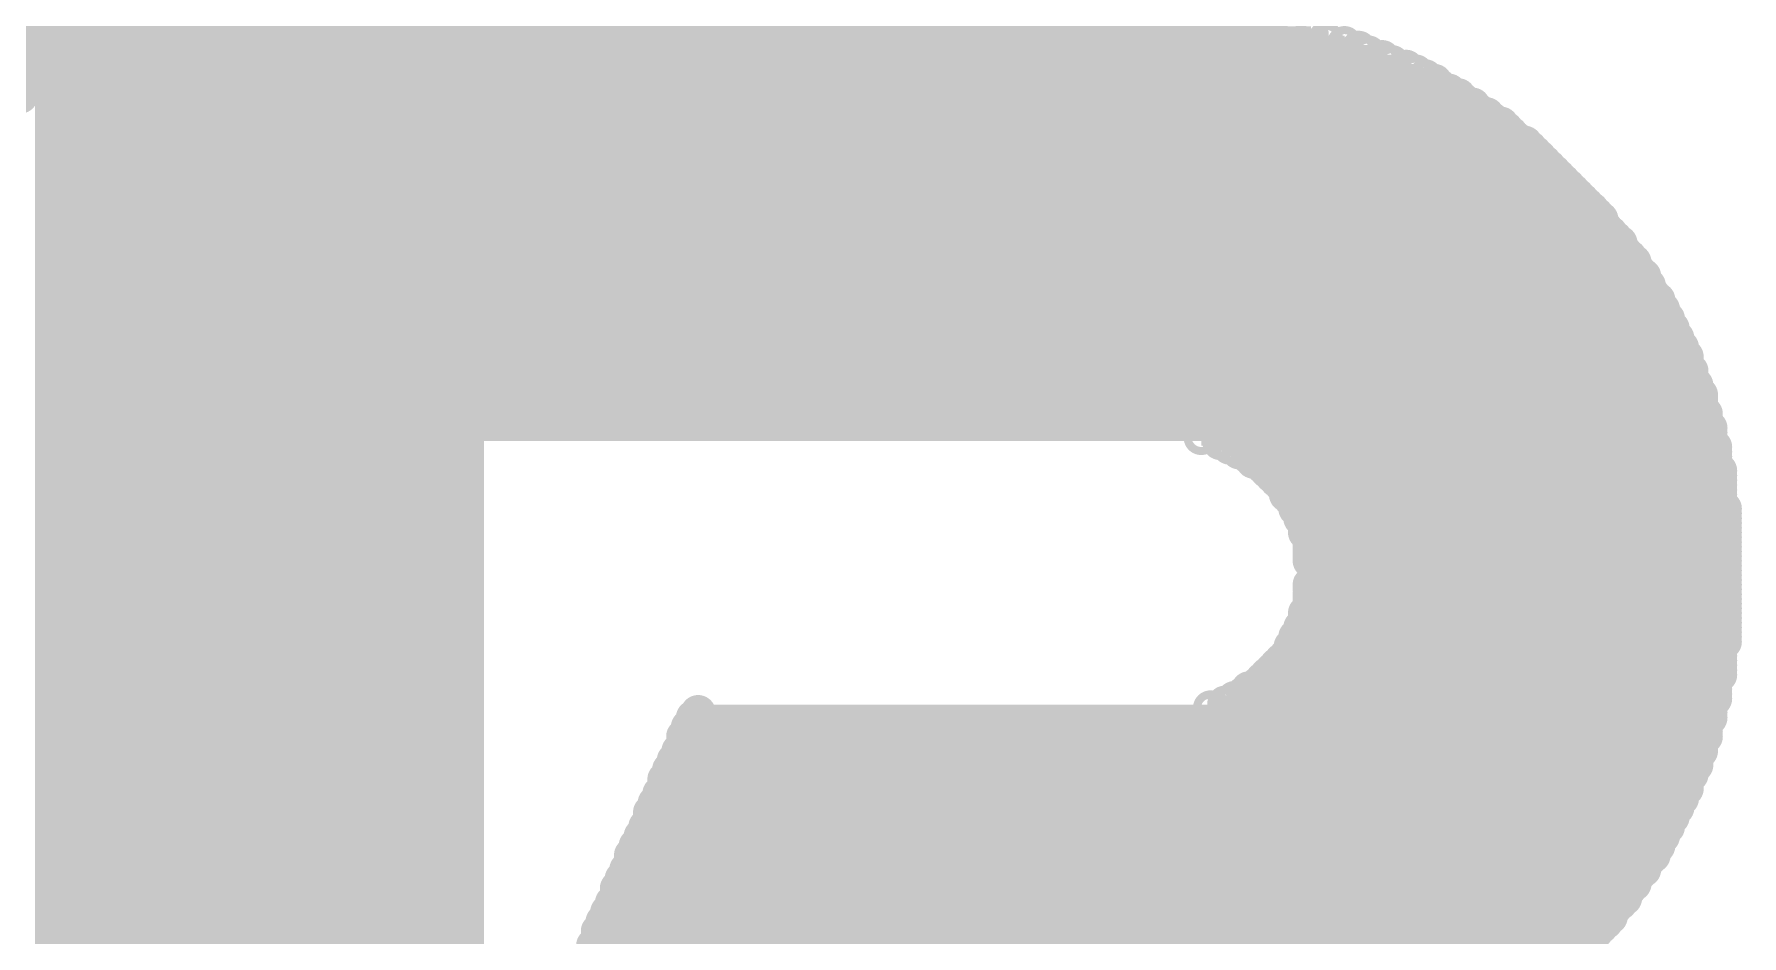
# Model space of a CAD drawing. Header units: millimetres. Extents: x 0 to 297, y 0 to 210.
# Drawn here: x 77.141 to 78.712, y 130.119 to 130.948 of the extents above; entities that cross this region are included whole.
import ezdxf

# ---------------------------------------------------------------- set-up
doc = ezdxf.new("R2010")
doc.units = ezdxf.units.MM
doc.header["$LTSCALE"] = 16.335
doc.layers.add('1', color=7, linetype='CONTINUOUS')

msp = doc.modelspace()

# ---------------------------------------------------------------- linework, layer by layer
at = {"layer": '1', "color": 7, "linetype": 'Continuous', "const_width": 0.00743}
for points in [[(78.2159, 130.9615, 1), (78.2409, 130.9615, 1)], [(78.255, 130.9572, 1), (78.28, 130.9572, 1)], [(78.2814, 130.9529, 1), (78.3064, 130.9529, 1)], [(77.1331, 130.9397, 1), (77.1581, 130.9397, 1)], [(77.1331, 130.9354, 1), (77.1581, 130.9354, 1)], [(77.1374, 130.9483, 1), (77.1624, 130.9483, 1)], [(77.1374, 130.944, 1), (77.1624, 130.944, 1)], [(77.1452, 130.9483, 1), (77.1703, 130.9483, 1)], [(77.1452, 130.944, 1), (77.1703, 130.944, 1)], [(77.1452, 130.9397, 1), (77.1703, 130.9397, 1)], [(77.1452, 130.9354, 1), (77.1703, 130.9354, 1)], [(78.303, 130.9483, 1), (78.328, 130.9483, 1)], [(78.3162, 130.944, 1), (78.3412, 130.944, 1)], [(78.3337, 130.9397, 1), (78.3587, 130.9397, 1)], [(78.3467, 130.9354, 1), (78.3717, 130.9354, 1)], [(77.1287, 130.9268, 1), (77.1538, 130.9268, 1)], [(77.1287, 130.9222, 1), (77.1538, 130.9222, 1)], [(77.1331, 130.9311, 1), (77.1581, 130.9311, 1)], [(77.1452, 130.9311, 1), (77.1703, 130.9311, 1)], [(77.1452, 130.9268, 1), (77.1703, 130.9268, 1)], [(77.1452, 130.9222, 1), (77.1703, 130.9222, 1)], [(78.3556, 130.9311, 1), (78.3806, 130.9311, 1)], [(78.3685, 130.9268, 1), (78.3935, 130.9268, 1)], [(78.3774, 130.9222, 1), (78.4024, 130.9222, 1)], [(77.1201, 130.9092, 1), (77.1451, 130.9092, 1)], [(77.1201, 130.9049, 1), (77.1451, 130.9049, 1)], [(77.1244, 130.9179, 1), (77.1494, 130.9179, 1)], [(77.1244, 130.9135, 1), (77.1494, 130.9135, 1)], [(77.1452, 130.9179, 1), (77.1703, 130.9179, 1)], [(77.1452, 130.9135, 1), (77.1703, 130.9135, 1)], [(77.1452, 130.9092, 1), (77.1703, 130.9092, 1)], [(77.1452, 130.9049, 1), (77.1703, 130.9049, 1)], [(78.3904, 130.9179, 1), (78.4154, 130.9179, 1)], [(78.3992, 130.9135, 1), (78.4243, 130.9135, 1)], [(78.4079, 130.9092, 1), (78.4329, 130.9092, 1)], [(78.4165, 130.9049, 1), (78.4415, 130.9049, 1)], [(77.1155, 130.896, 1), (77.1406, 130.896, 1)], [(77.1155, 130.8917, 1), (77.1406, 130.8917, 1)], [(77.1201, 130.9003, 1), (77.1451, 130.9003, 1)], [(77.1452, 130.9003, 1), (77.1703, 130.9003, 1)], [(77.1452, 130.896, 1), (77.1703, 130.896, 1)], [(77.1452, 130.8917, 1), (77.1703, 130.8917, 1)], [(78.4211, 130.9003, 1), (78.4461, 130.9003, 1)], [(78.4297, 130.896, 1), (78.4547, 130.896, 1)], [(78.4384, 130.8917, 1), (78.4634, 130.8917, 1)], [(77.1452, 130.8874, 1), (77.1703, 130.8874, 1)], [(77.1452, 130.8831, 1), (77.1703, 130.8831, 1)], [(77.1452, 130.8785, 1), (77.1703, 130.8785, 1)], [(77.1452, 130.8742, 1), (77.1703, 130.8742, 1)], [(78.4427, 130.8874, 1), (78.4677, 130.8874, 1)], [(78.4516, 130.8831, 1), (78.4766, 130.8831, 1)], [(78.4559, 130.8785, 1), (78.4809, 130.8785, 1)], [(78.4645, 130.8742, 1), (78.4895, 130.8742, 1)], [(77.1452, 130.8699, 1), (77.1703, 130.8699, 1)], [(77.1452, 130.8655, 1), (77.1703, 130.8655, 1)], [(77.1452, 130.8612, 1), (77.1703, 130.8612, 1)], [(77.1452, 130.8569, 1), (77.1703, 130.8569, 1)], [(78.4691, 130.8699, 1), (78.4941, 130.8699, 1)], [(78.4777, 130.8655, 1), (78.5028, 130.8655, 1)], [(78.4821, 130.8612, 1), (78.5071, 130.8612, 1)], [(78.4864, 130.8569, 1), (78.5114, 130.8569, 1)], [(77.1452, 130.8523, 1), (77.1703, 130.8523, 1)], [(77.1452, 130.848, 1), (77.1703, 130.848, 1)], [(77.1452, 130.8437, 1), (77.1703, 130.8437, 1)], [(78.4909, 130.8523, 1), (78.516, 130.8523, 1)], [(78.4996, 130.848, 1), (78.5246, 130.848, 1)], [(78.5039, 130.8437, 1), (78.5289, 130.8437, 1)], [(77.1452, 130.8394, 1), (77.1703, 130.8394, 1)], [(77.1452, 130.8351, 1), (77.1703, 130.8351, 1)], [(77.1452, 130.8305, 1), (77.1703, 130.8305, 1)], [(77.1452, 130.8262, 1), (77.1703, 130.8262, 1)], [(78.5082, 130.8394, 1), (78.5332, 130.8394, 1)], [(78.5125, 130.8351, 1), (78.5376, 130.8351, 1)], [(78.5171, 130.8305, 1), (78.5421, 130.8305, 1)], [(78.5214, 130.8262, 1), (78.5464, 130.8262, 1)], [(77.1452, 130.8218, 1), (77.1703, 130.8218, 1)], [(77.1452, 130.8175, 1), (77.1703, 130.8175, 1)], [(77.1452, 130.8132, 1), (77.1703, 130.8132, 1)], [(78.5257, 130.8218, 1), (78.5508, 130.8218, 1)], [(78.5301, 130.8175, 1), (78.5551, 130.8175, 1)], [(78.5344, 130.8132, 1), (78.5594, 130.8132, 1)], [(77.1452, 130.8086, 1), (77.1703, 130.8086, 1)], [(77.1452, 130.8043, 1), (77.1703, 130.8043, 1)], [(77.1452, 130.8, 1), (77.1703, 130.8, 1)], [(77.1452, 130.7957, 1), (77.1703, 130.7957, 1)], [(78.5389, 130.8086, 1), (78.564, 130.8086, 1)], [(78.5433, 130.8043, 1), (78.5683, 130.8043, 1)], [(78.5476, 130.8, 1), (78.5726, 130.8, 1)], [(78.5519, 130.7957, 1), (78.5769, 130.7957, 1)], [(77.1452, 130.7914, 1), (77.1703, 130.7914, 1)], [(77.1452, 130.7871, 1), (77.1703, 130.7871, 1)], [(77.1452, 130.7825, 1), (77.1703, 130.7825, 1)], [(77.1452, 130.7782, 1), (77.1703, 130.7782, 1)], [(78.5562, 130.7914, 1), (78.5812, 130.7914, 1)], [(78.5608, 130.7871, 1), (78.5858, 130.7871, 1)], [(78.5651, 130.7825, 1), (78.5901, 130.7825, 1)], [(78.5694, 130.7782, 1), (78.5944, 130.7782, 1)], [(77.1452, 130.7738, 1), (77.1703, 130.7738, 1)], [(77.1452, 130.7695, 1), (77.1703, 130.7695, 1)], [(77.1452, 130.7652, 1), (77.1703, 130.7652, 1)], [(78.5694, 130.7738, 1), (78.5944, 130.7738, 1)], [(78.5737, 130.7695, 1), (78.5988, 130.7695, 1)], [(78.5781, 130.7652, 1), (78.6031, 130.7652, 1)], [(77.1452, 130.7606, 1), (77.1703, 130.7606, 1)], [(77.1452, 130.7563, 1), (77.1703, 130.7563, 1)], [(77.1452, 130.752, 1), (77.1703, 130.752, 1)], [(77.1452, 130.7477, 1), (77.1703, 130.7477, 1)], [(78.5824, 130.7606, 1), (78.6074, 130.7606, 1)], [(78.587, 130.7563, 1), (78.612, 130.7563, 1)], [(78.587, 130.752, 1), (78.612, 130.752, 1)], [(78.5913, 130.7477, 1), (78.6163, 130.7477, 1)], [(77.1452, 130.7434, 1), (77.1703, 130.7434, 1)], [(77.1452, 130.7388, 1), (77.1703, 130.7388, 1)], [(77.1452, 130.7345, 1), (77.1703, 130.7345, 1)], [(78.5956, 130.7434, 1), (78.6206, 130.7434, 1)], [(78.5999, 130.7388, 1), (78.6249, 130.7388, 1)], [(78.5999, 130.7345, 1), (78.6249, 130.7345, 1)], [(77.1452, 130.7302, 1), (77.1703, 130.7302, 1)], [(77.1452, 130.7258, 1), (77.1703, 130.7258, 1)], [(77.1452, 130.7215, 1), (77.1703, 130.7215, 1)], [(77.1452, 130.7172, 1), (77.1703, 130.7172, 1)], [(78.6042, 130.7302, 1), (78.6292, 130.7302, 1)], [(78.6088, 130.7258, 1), (78.6338, 130.7258, 1)], [(78.6088, 130.7215, 1), (78.6338, 130.7215, 1)], [(78.6131, 130.7172, 1), (78.6381, 130.7172, 1)], [(77.1452, 130.7126, 1), (77.1703, 130.7126, 1)], [(77.1452, 130.7083, 1), (77.1703, 130.7083, 1)], [(77.1452, 130.704, 1), (77.1703, 130.704, 1)], [(77.1452, 130.6997, 1), (77.1703, 130.6997, 1)], [(78.6131, 130.7126, 1), (78.6381, 130.7126, 1)], [(78.6174, 130.7083, 1), (78.6425, 130.7083, 1)], [(78.6218, 130.704, 1), (78.6468, 130.704, 1)], [(78.6218, 130.6997, 1), (78.6468, 130.6997, 1)], [(77.1452, 130.6954, 1), (77.1703, 130.6954, 1)], [(77.1452, 130.6908, 1), (77.1703, 130.6908, 1)], [(77.1452, 130.6865, 1), (77.1703, 130.6865, 1)], [(78.6261, 130.6954, 1), (78.6511, 130.6954, 1)], [(78.6261, 130.6908, 1), (78.6511, 130.6908, 1)], [(78.6306, 130.6865, 1), (78.6557, 130.6865, 1)], [(77.1452, 130.6821, 1), (77.1703, 130.6821, 1)], [(77.1452, 130.6778, 1), (77.1703, 130.6778, 1)], [(77.1452, 130.6735, 1), (77.1703, 130.6735, 1)], [(77.1452, 130.6689, 1), (77.1703, 130.6689, 1)], [(78.6306, 130.6821, 1), (78.6557, 130.6821, 1)], [(78.635, 130.6778, 1), (78.66, 130.6778, 1)], [(78.635, 130.6735, 1), (78.66, 130.6735, 1)], [(78.6393, 130.6689, 1), (78.6643, 130.6689, 1)], [(77.1452, 130.6646, 1), (77.1703, 130.6646, 1)], [(77.1452, 130.6603, 1), (77.1703, 130.6603, 1)], [(77.1452, 130.656, 1), (77.1703, 130.656, 1)], [(78.6393, 130.6646, 1), (78.6643, 130.6646, 1)], [(78.6436, 130.6603, 1), (78.6686, 130.6603, 1)], [(78.6436, 130.656, 1), (78.6686, 130.656, 1)], [(77.1452, 130.6517, 1), (77.1703, 130.6517, 1)], [(77.1452, 130.6474, 1), (77.1703, 130.6474, 1)], [(77.1452, 130.6428, 1), (77.1703, 130.6428, 1)], [(77.1452, 130.6385, 1), (77.1703, 130.6385, 1)], [(78.6479, 130.6517, 1), (78.6729, 130.6517, 1)], [(78.6479, 130.6474, 1), (78.6729, 130.6474, 1)], [(78.6479, 130.6428, 1), (78.6729, 130.6428, 1)], [(78.6522, 130.6385, 1), (78.6773, 130.6385, 1)], [(77.1452, 130.6341, 1), (77.1703, 130.6341, 1)], [(77.1452, 130.6298, 1), (77.1703, 130.6298, 1)], [(77.1452, 130.6255, 1), (77.1703, 130.6255, 1)], [(77.1452, 130.6209, 1), (77.1703, 130.6209, 1)], [(78.6522, 130.6341, 1), (78.6773, 130.6341, 1)], [(78.6522, 130.6298, 1), (78.6773, 130.6298, 1)], [(78.6568, 130.6255, 1), (78.6818, 130.6255, 1)], [(78.6568, 130.6209, 1), (78.6818, 130.6209, 1)], [(77.1452, 130.6166, 1), (77.1703, 130.6166, 1)], [(77.1452, 130.6123, 1), (77.1703, 130.6123, 1)], [(77.1452, 130.608, 1), (77.1703, 130.608, 1)], [(78.6611, 130.6166, 1), (78.6861, 130.6166, 1)], [(78.6611, 130.6123, 1), (78.6861, 130.6123, 1)], [(78.6611, 130.608, 1), (78.6861, 130.608, 1)], [(77.1452, 130.6037, 1), (77.1703, 130.6037, 1)], [(77.1452, 130.5991, 1), (77.1703, 130.5991, 1)], [(77.1452, 130.5948, 1), (77.1703, 130.5948, 1)], [(77.1452, 130.5905, 1), (77.1703, 130.5905, 1)], [(78.6611, 130.6037, 1), (78.6861, 130.6037, 1)], [(78.6654, 130.5991, 1), (78.6905, 130.5991, 1)], [(78.6654, 130.5948, 1), (78.6905, 130.5948, 1)], [(78.6654, 130.5905, 1), (78.6905, 130.5905, 1)], [(77.1452, 130.5861, 1), (77.1703, 130.5861, 1)], [(77.1452, 130.5818, 1), (77.1703, 130.5818, 1)], [(77.1452, 130.5775, 1), (77.1703, 130.5775, 1)], [(77.526, 130.5775, 1), (77.551, 130.5775, 1)], [(78.2019, 130.5775, 1), (78.2269, 130.5775, 1)], [(78.6698, 130.5861, 1), (78.6948, 130.5861, 1)], [(78.6698, 130.5818, 1), (78.6948, 130.5818, 1)], [(78.6698, 130.5775, 1), (78.6948, 130.5775, 1)], [(77.1452, 130.5729, 1), (77.1703, 130.5729, 1)], [(77.1452, 130.5686, 1), (77.1703, 130.5686, 1)], [(77.1452, 130.5643, 1), (77.1703, 130.5643, 1)], [(77.1452, 130.56, 1), (77.1703, 130.56, 1)], [(77.526, 130.5729, 1), (77.551, 130.5729, 1)], [(77.526, 130.5686, 1), (77.551, 130.5686, 1)], [(77.526, 130.5643, 1), (77.551, 130.5643, 1)], [(77.526, 130.56, 1), (77.551, 130.56, 1)], [(78.2192, 130.5729, 1), (78.2442, 130.5729, 1)], [(78.2281, 130.5686, 1), (78.2531, 130.5686, 1)], [(78.2367, 130.5643, 1), (78.2617, 130.5643, 1)], [(78.2456, 130.56, 1), (78.2706, 130.56, 1)], [(78.6698, 130.5729, 1), (78.6948, 130.5729, 1)], [(78.6741, 130.5686, 1), (78.6991, 130.5686, 1)], [(78.6741, 130.5643, 1), (78.6991, 130.5643, 1)], [(78.6741, 130.56, 1), (78.6991, 130.56, 1)], [(77.1452, 130.5557, 1), (77.1703, 130.5557, 1)], [(77.1452, 130.5511, 1), (77.1703, 130.5511, 1)], [(77.1452, 130.5468, 1), (77.1703, 130.5468, 1)], [(77.1452, 130.5424, 1), (77.1703, 130.5424, 1)], [(77.526, 130.5557, 1), (77.551, 130.5557, 1)], [(77.526, 130.5511, 1), (77.551, 130.5511, 1)], [(77.526, 130.5468, 1), (77.551, 130.5468, 1)], [(77.526, 130.5424, 1), (77.551, 130.5424, 1)], [(78.2499, 130.5557, 1), (78.2749, 130.5557, 1)], [(78.2585, 130.5511, 1), (78.2836, 130.5511, 1)], [(78.2628, 130.5468, 1), (78.2879, 130.5468, 1)], [(78.2674, 130.5424, 1), (78.2924, 130.5424, 1)], [(78.6741, 130.5557, 1), (78.6991, 130.5557, 1)], [(78.6741, 130.5511, 1), (78.6991, 130.5511, 1)], [(78.6786, 130.5468, 1), (78.7037, 130.5468, 1)], [(78.6786, 130.5424, 1), (78.7037, 130.5424, 1)], [(77.1452, 130.5381, 1), (77.1703, 130.5381, 1)], [(77.1452, 130.5338, 1), (77.1703, 130.5338, 1)], [(77.1452, 130.5292, 1), (77.1703, 130.5292, 1)], [(77.526, 130.5381, 1), (77.551, 130.5381, 1)], [(77.526, 130.5338, 1), (77.551, 130.5338, 1)], [(77.526, 130.5292, 1), (77.551, 130.5292, 1)], [(78.2717, 130.5381, 1), (78.2968, 130.5381, 1)], [(78.2761, 130.5338, 1), (78.3011, 130.5338, 1)], [(78.2804, 130.5292, 1), (78.3054, 130.5292, 1)], [(78.6786, 130.5381, 1), (78.7037, 130.5381, 1)], [(78.6786, 130.5338, 1), (78.7037, 130.5338, 1)], [(78.6786, 130.5292, 1), (78.7037, 130.5292, 1)], [(77.1452, 130.5249, 1), (77.1703, 130.5249, 1)], [(77.1452, 130.5206, 1), (77.1703, 130.5206, 1)], [(77.1452, 130.5163, 1), (77.1703, 130.5163, 1)], [(77.1452, 130.512, 1), (77.1703, 130.512, 1)], [(77.526, 130.5249, 1), (77.551, 130.5249, 1)], [(77.526, 130.5206, 1), (77.551, 130.5206, 1)], [(77.526, 130.5163, 1), (77.551, 130.5163, 1)], [(77.526, 130.512, 1), (77.551, 130.512, 1)], [(78.2804, 130.5249, 1), (78.3054, 130.5249, 1)], [(78.2847, 130.5206, 1), (78.3097, 130.5206, 1)], [(78.289, 130.5163, 1), (78.314, 130.5163, 1)], [(78.289, 130.512, 1), (78.314, 130.512, 1)], [(78.6786, 130.5249, 1), (78.7037, 130.5249, 1)], [(78.6786, 130.5206, 1), (78.7037, 130.5206, 1)], [(78.6786, 130.5163, 1), (78.7037, 130.5163, 1)], [(78.683, 130.512, 1), (78.708, 130.512, 1)], [(77.1452, 130.5077, 1), (77.1703, 130.5077, 1)], [(77.1452, 130.5031, 1), (77.1703, 130.5031, 1)], [(77.1452, 130.4988, 1), (77.1703, 130.4988, 1)], [(77.526, 130.5077, 1), (77.551, 130.5077, 1)], [(77.526, 130.5031, 1), (77.551, 130.5031, 1)], [(77.526, 130.4988, 1), (77.551, 130.4988, 1)], [(78.2936, 130.5077, 1), (78.3186, 130.5077, 1)], [(78.2936, 130.5031, 1), (78.3186, 130.5031, 1)], [(78.2979, 130.4988, 1), (78.3229, 130.4988, 1)], [(78.683, 130.5077, 1), (78.708, 130.5077, 1)], [(78.683, 130.5031, 1), (78.708, 130.5031, 1)], [(78.683, 130.4988, 1), (78.708, 130.4988, 1)], [(77.1452, 130.4944, 1), (77.1703, 130.4944, 1)], [(77.1452, 130.4901, 1), (77.1703, 130.4901, 1)], [(77.1452, 130.4858, 1), (77.1703, 130.4858, 1)], [(77.1452, 130.4812, 1), (77.1703, 130.4812, 1)], [(77.526, 130.4944, 1), (77.551, 130.4944, 1)], [(77.526, 130.4901, 1), (77.551, 130.4901, 1)], [(77.526, 130.4858, 1), (77.551, 130.4858, 1)], [(77.526, 130.4812, 1), (77.551, 130.4812, 1)], [(78.2979, 130.4944, 1), (78.3229, 130.4944, 1)], [(78.2979, 130.4901, 1), (78.3229, 130.4901, 1)], [(78.3022, 130.4858, 1), (78.3272, 130.4858, 1)], [(78.3022, 130.4812, 1), (78.3272, 130.4812, 1)], [(78.683, 130.4944, 1), (78.708, 130.4944, 1)], [(78.683, 130.4901, 1), (78.708, 130.4901, 1)], [(78.683, 130.4858, 1), (78.708, 130.4858, 1)], [(78.683, 130.4812, 1), (78.708, 130.4812, 1)], [(77.1452, 130.4769, 1), (77.1703, 130.4769, 1)], [(77.1452, 130.4726, 1), (77.1703, 130.4726, 1)], [(77.1452, 130.4683, 1), (77.1703, 130.4683, 1)], [(77.1452, 130.464, 1), (77.1703, 130.464, 1)], [(77.526, 130.4769, 1), (77.551, 130.4769, 1)], [(77.526, 130.4726, 1), (77.551, 130.4726, 1)], [(77.526, 130.4683, 1), (77.551, 130.4683, 1)], [(77.526, 130.464, 1), (77.551, 130.464, 1)], [(78.3022, 130.4769, 1), (78.3272, 130.4769, 1)], [(78.3022, 130.4726, 1), (78.3272, 130.4726, 1)], [(78.3022, 130.4683, 1), (78.3272, 130.4683, 1)], [(78.3022, 130.464, 1), (78.3272, 130.464, 1)], [(78.683, 130.4769, 1), (78.708, 130.4769, 1)], [(78.683, 130.4726, 1), (78.708, 130.4726, 1)], [(78.683, 130.4683, 1), (78.708, 130.4683, 1)], [(78.683, 130.464, 1), (78.708, 130.464, 1)], [(77.1452, 130.4594, 1), (77.1703, 130.4594, 1)], [(77.1452, 130.4551, 1), (77.1703, 130.4551, 1)], [(77.1452, 130.4508, 1), (77.1703, 130.4508, 1)], [(77.526, 130.4594, 1), (77.551, 130.4594, 1)], [(77.526, 130.4551, 1), (77.551, 130.4551, 1)], [(77.526, 130.4508, 1), (77.551, 130.4508, 1)], [(78.3065, 130.4594, 1), (78.3316, 130.4594, 1)], [(78.3065, 130.4551, 1), (78.3316, 130.4551, 1)], [(78.3065, 130.4508, 1), (78.3316, 130.4508, 1)], [(78.683, 130.4594, 1), (78.708, 130.4594, 1)], [(78.683, 130.4551, 1), (78.708, 130.4551, 1)], [(78.683, 130.4508, 1), (78.708, 130.4508, 1)], [(77.1452, 130.4464, 1), (77.1703, 130.4464, 1)], [(77.1452, 130.4421, 1), (77.1703, 130.4421, 1)], [(77.1452, 130.4378, 1), (77.1703, 130.4378, 1)], [(77.1452, 130.4332, 1), (77.1703, 130.4332, 1)], [(77.526, 130.4464, 1), (77.551, 130.4464, 1)], [(77.526, 130.4421, 1), (77.551, 130.4421, 1)], [(77.526, 130.4378, 1), (77.551, 130.4378, 1)], [(77.526, 130.4332, 1), (77.551, 130.4332, 1)], [(78.3022, 130.4421, 1), (78.3272, 130.4421, 1)], [(78.3022, 130.4378, 1), (78.3272, 130.4378, 1)], [(78.3022, 130.4332, 1), (78.3272, 130.4332, 1)], [(78.3065, 130.4464, 1), (78.3316, 130.4464, 1)], [(78.683, 130.4464, 1), (78.708, 130.4464, 1)], [(78.683, 130.4421, 1), (78.708, 130.4421, 1)], [(78.683, 130.4378, 1), (78.708, 130.4378, 1)], [(78.683, 130.4332, 1), (78.708, 130.4332, 1)], [(77.1452, 130.4289, 1), (77.1703, 130.4289, 1)], [(77.1452, 130.4246, 1), (77.1703, 130.4246, 1)], [(77.1452, 130.4203, 1), (77.1703, 130.4203, 1)], [(77.526, 130.4289, 1), (77.551, 130.4289, 1)], [(77.526, 130.4246, 1), (77.551, 130.4246, 1)], [(77.526, 130.4203, 1), (77.551, 130.4203, 1)], [(78.3022, 130.4289, 1), (78.3272, 130.4289, 1)], [(78.3022, 130.4246, 1), (78.3272, 130.4246, 1)], [(78.3022, 130.4203, 1), (78.3272, 130.4203, 1)], [(78.683, 130.4289, 1), (78.708, 130.4289, 1)], [(78.683, 130.4246, 1), (78.708, 130.4246, 1)], [(78.683, 130.4203, 1), (78.708, 130.4203, 1)], [(77.1452, 130.416, 1), (77.1703, 130.416, 1)], [(77.1452, 130.4114, 1), (77.1703, 130.4114, 1)], [(77.1452, 130.4071, 1), (77.1703, 130.4071, 1)], [(77.1452, 130.4027, 1), (77.1703, 130.4027, 1)], [(77.526, 130.416, 1), (77.551, 130.416, 1)], [(77.526, 130.4114, 1), (77.551, 130.4114, 1)], [(77.526, 130.4071, 1), (77.551, 130.4071, 1)], [(77.526, 130.4027, 1), (77.551, 130.4027, 1)], [(78.2936, 130.4027, 1), (78.3186, 130.4027, 1)], [(78.2979, 130.416, 1), (78.3229, 130.416, 1)], [(78.2979, 130.4114, 1), (78.3229, 130.4114, 1)], [(78.2979, 130.4071, 1), (78.3229, 130.4071, 1)], [(78.683, 130.416, 1), (78.708, 130.416, 1)], [(78.683, 130.4114, 1), (78.708, 130.4114, 1)], [(78.683, 130.4071, 1), (78.708, 130.4071, 1)], [(78.683, 130.4027, 1), (78.708, 130.4027, 1)], [(77.1452, 130.3984, 1), (77.1703, 130.3984, 1)], [(77.1452, 130.3941, 1), (77.1703, 130.3941, 1)], [(77.1452, 130.3895, 1), (77.1703, 130.3895, 1)], [(77.1452, 130.3852, 1), (77.1703, 130.3852, 1)], [(77.526, 130.3984, 1), (77.551, 130.3984, 1)], [(77.526, 130.3941, 1), (77.551, 130.3941, 1)], [(77.526, 130.3895, 1), (77.551, 130.3895, 1)], [(77.526, 130.3852, 1), (77.551, 130.3852, 1)], [(78.2847, 130.3852, 1), (78.3097, 130.3852, 1)], [(78.289, 130.3941, 1), (78.314, 130.3941, 1)], [(78.289, 130.3895, 1), (78.314, 130.3895, 1)], [(78.2936, 130.3984, 1), (78.3186, 130.3984, 1)], [(78.6786, 130.3852, 1), (78.7037, 130.3852, 1)], [(78.683, 130.3984, 1), (78.708, 130.3984, 1)], [(78.683, 130.3941, 1), (78.708, 130.3941, 1)], [(78.683, 130.3895, 1), (78.708, 130.3895, 1)], [(77.1452, 130.3809, 1), (77.1703, 130.3809, 1)], [(77.1452, 130.3766, 1), (77.1703, 130.3766, 1)], [(77.1452, 130.3723, 1), (77.1703, 130.3723, 1)], [(77.526, 130.3809, 1), (77.551, 130.3809, 1)], [(77.526, 130.3766, 1), (77.551, 130.3766, 1)], [(77.526, 130.3723, 1), (77.551, 130.3723, 1)], [(78.2761, 130.3723, 1), (78.3011, 130.3723, 1)], [(78.2804, 130.3766, 1), (78.3054, 130.3766, 1)], [(78.2847, 130.3809, 1), (78.3097, 130.3809, 1)], [(78.6786, 130.3809, 1), (78.7037, 130.3809, 1)], [(78.6786, 130.3766, 1), (78.7037, 130.3766, 1)], [(78.6786, 130.3723, 1), (78.7037, 130.3723, 1)], [(77.1452, 130.368, 1), (77.1703, 130.368, 1)], [(77.1452, 130.3634, 1), (77.1703, 130.3634, 1)], [(77.1452, 130.3591, 1), (77.1703, 130.3591, 1)], [(77.1452, 130.3547, 1), (77.1703, 130.3547, 1)], [(77.526, 130.368, 1), (77.551, 130.368, 1)], [(77.526, 130.3634, 1), (77.551, 130.3634, 1)], [(77.526, 130.3591, 1), (77.551, 130.3591, 1)], [(77.526, 130.3547, 1), (77.551, 130.3547, 1)], [(78.2585, 130.3547, 1), (78.2836, 130.3547, 1)], [(78.2628, 130.3591, 1), (78.2879, 130.3591, 1)], [(78.2674, 130.3634, 1), (78.2924, 130.3634, 1)], [(78.2717, 130.368, 1), (78.2968, 130.368, 1)], [(78.6741, 130.3547, 1), (78.6991, 130.3547, 1)], [(78.6786, 130.368, 1), (78.7037, 130.368, 1)], [(78.6786, 130.3634, 1), (78.7037, 130.3634, 1)], [(78.6786, 130.3591, 1), (78.7037, 130.3591, 1)], [(77.1452, 130.3504, 1), (77.1703, 130.3504, 1)], [(77.1452, 130.3461, 1), (77.1703, 130.3461, 1)], [(77.1452, 130.3415, 1), (77.1703, 130.3415, 1)], [(77.526, 130.3504, 1), (77.551, 130.3504, 1)], [(77.526, 130.3461, 1), (77.551, 130.3461, 1)], [(77.526, 130.3415, 1), (77.551, 130.3415, 1)], [(78.241, 130.3415, 1), (78.266, 130.3415, 1)], [(78.2456, 130.3461, 1), (78.2706, 130.3461, 1)], [(78.2542, 130.3504, 1), (78.2792, 130.3504, 1)], [(78.6741, 130.3504, 1), (78.6991, 130.3504, 1)], [(78.6741, 130.3461, 1), (78.6991, 130.3461, 1)], [(78.6741, 130.3415, 1), (78.6991, 130.3415, 1)], [(77.1452, 130.3372, 1), (77.1703, 130.3372, 1)], [(77.1452, 130.3329, 1), (77.1703, 130.3329, 1)], [(77.1452, 130.3286, 1), (77.1703, 130.3286, 1)], [(77.1452, 130.3243, 1), (77.1703, 130.3243, 1)], [(77.526, 130.3372, 1), (77.551, 130.3372, 1)], [(77.526, 130.3329, 1), (77.551, 130.3329, 1)], [(77.526, 130.3286, 1), (77.551, 130.3286, 1)], [(77.526, 130.3243, 1), (77.551, 130.3243, 1)], [(77.7391, 130.3243, 1), (77.7641, 130.3243, 1)], [(78.2105, 130.3286, 1), (78.2355, 130.3286, 1)], [(78.2237, 130.3329, 1), (78.2488, 130.3329, 1)], [(78.2324, 130.3372, 1), (78.2574, 130.3372, 1)], [(78.6698, 130.3329, 1), (78.6948, 130.3329, 1)], [(78.6698, 130.3286, 1), (78.6948, 130.3286, 1)], [(78.6698, 130.3243, 1), (78.6948, 130.3243, 1)], [(78.6741, 130.3372, 1), (78.6991, 130.3372, 1)], [(77.1452, 130.3197, 1), (77.1703, 130.3197, 1)], [(77.1452, 130.3154, 1), (77.1703, 130.3154, 1)], [(77.1452, 130.3111, 1), (77.1703, 130.3111, 1)], [(77.1452, 130.3067, 1), (77.1703, 130.3067, 1)], [(77.526, 130.3197, 1), (77.551, 130.3197, 1)], [(77.526, 130.3154, 1), (77.551, 130.3154, 1)], [(77.526, 130.3111, 1), (77.551, 130.3111, 1)], [(77.526, 130.3067, 1), (77.551, 130.3067, 1)], [(77.7302, 130.3111, 1), (77.7552, 130.3111, 1)], [(77.7302, 130.3067, 1), (77.7552, 130.3067, 1)], [(77.7348, 130.3197, 1), (77.7598, 130.3197, 1)], [(77.7348, 130.3154, 1), (77.7598, 130.3154, 1)], [(78.6654, 130.3154, 1), (78.6905, 130.3154, 1)], [(78.6654, 130.3111, 1), (78.6905, 130.3111, 1)], [(78.6654, 130.3067, 1), (78.6905, 130.3067, 1)], [(78.6698, 130.3197, 1), (78.6948, 130.3197, 1)], [(77.1452, 130.3024, 1), (77.1703, 130.3024, 1)], [(77.1452, 130.2981, 1), (77.1703, 130.2981, 1)], [(77.1452, 130.2935, 1), (77.1703, 130.2935, 1)], [(77.526, 130.3024, 1), (77.551, 130.3024, 1)], [(77.526, 130.2981, 1), (77.551, 130.2981, 1)], [(77.526, 130.2935, 1), (77.551, 130.2935, 1)], [(77.7259, 130.3024, 1), (77.7509, 130.3024, 1)], [(77.7259, 130.2981, 1), (77.7509, 130.2981, 1)], [(77.7259, 130.2935, 1), (77.7509, 130.2935, 1)], [(78.6611, 130.2981, 1), (78.6861, 130.2981, 1)], [(78.6611, 130.2935, 1), (78.6861, 130.2935, 1)], [(78.6654, 130.3024, 1), (78.6905, 130.3024, 1)], [(77.1452, 130.2892, 1), (77.1703, 130.2892, 1)], [(77.1452, 130.2849, 1), (77.1703, 130.2849, 1)], [(77.1452, 130.2806, 1), (77.1703, 130.2806, 1)], [(77.1452, 130.2763, 1), (77.1703, 130.2763, 1)], [(77.526, 130.2892, 1), (77.551, 130.2892, 1)], [(77.526, 130.2849, 1), (77.551, 130.2849, 1)], [(77.526, 130.2806, 1), (77.551, 130.2806, 1)], [(77.526, 130.2763, 1), (77.551, 130.2763, 1)], [(77.7173, 130.2806, 1), (77.7423, 130.2806, 1)], [(77.7173, 130.2763, 1), (77.7423, 130.2763, 1)], [(77.7216, 130.2892, 1), (77.7466, 130.2892, 1)], [(77.7216, 130.2849, 1), (77.7466, 130.2849, 1)], [(78.6568, 130.2849, 1), (78.6818, 130.2849, 1)], [(78.6568, 130.2806, 1), (78.6818, 130.2806, 1)], [(78.6568, 130.2763, 1), (78.6818, 130.2763, 1)], [(78.6611, 130.2892, 1), (78.6861, 130.2892, 1)], [(77.1452, 130.2717, 1), (77.1703, 130.2717, 1)], [(77.1452, 130.2674, 1), (77.1703, 130.2674, 1)], [(77.1452, 130.263, 1), (77.1703, 130.263, 1)], [(77.526, 130.2717, 1), (77.551, 130.2717, 1)], [(77.526, 130.2674, 1), (77.551, 130.2674, 1)], [(77.526, 130.263, 1), (77.551, 130.263, 1)], [(77.7086, 130.263, 1), (77.7336, 130.263, 1)], [(77.7129, 130.2717, 1), (77.738, 130.2717, 1)], [(77.7129, 130.2674, 1), (77.738, 130.2674, 1)], [(78.6479, 130.263, 1), (78.6729, 130.263, 1)], [(78.6522, 130.2717, 1), (78.6773, 130.2717, 1)], [(78.6522, 130.2674, 1), (78.6773, 130.2674, 1)], [(77.1452, 130.2587, 1), (77.1703, 130.2587, 1)], [(77.1452, 130.2544, 1), (77.1703, 130.2544, 1)], [(77.1452, 130.2498, 1), (77.1703, 130.2498, 1)], [(77.1452, 130.2455, 1), (77.1703, 130.2455, 1)], [(77.526, 130.2587, 1), (77.551, 130.2587, 1)], [(77.526, 130.2544, 1), (77.551, 130.2544, 1)], [(77.526, 130.2498, 1), (77.551, 130.2498, 1)], [(77.526, 130.2455, 1), (77.551, 130.2455, 1)], [(77.704, 130.2498, 1), (77.7291, 130.2498, 1)], [(77.704, 130.2455, 1), (77.7291, 130.2455, 1)], [(77.7086, 130.2587, 1), (77.7336, 130.2587, 1)], [(77.7086, 130.2544, 1), (77.7336, 130.2544, 1)], [(78.6436, 130.2498, 1), (78.6686, 130.2498, 1)], [(78.6436, 130.2455, 1), (78.6686, 130.2455, 1)], [(78.6479, 130.2587, 1), (78.6729, 130.2587, 1)], [(78.6479, 130.2544, 1), (78.6729, 130.2544, 1)], [(77.1452, 130.2412, 1), (77.1703, 130.2412, 1)], [(77.1452, 130.2369, 1), (77.1703, 130.2369, 1)], [(77.1452, 130.2326, 1), (77.1703, 130.2326, 1)], [(77.1452, 130.2283, 1), (77.1703, 130.2283, 1)], [(77.526, 130.2412, 1), (77.551, 130.2412, 1)], [(77.526, 130.2369, 1), (77.551, 130.2369, 1)], [(77.526, 130.2326, 1), (77.551, 130.2326, 1)], [(77.526, 130.2283, 1), (77.551, 130.2283, 1)], [(77.6954, 130.2326, 1), (77.7204, 130.2326, 1)], [(77.6954, 130.2283, 1), (77.7204, 130.2283, 1)], [(77.6997, 130.2412, 1), (77.7248, 130.2412, 1)], [(77.6997, 130.2369, 1), (77.7248, 130.2369, 1)], [(78.635, 130.2326, 1), (78.66, 130.2326, 1)], [(78.635, 130.2283, 1), (78.66, 130.2283, 1)], [(78.6393, 130.2412, 1), (78.6643, 130.2412, 1)], [(78.6393, 130.2369, 1), (78.6643, 130.2369, 1)], [(77.1452, 130.2237, 1), (77.1703, 130.2237, 1)], [(77.1452, 130.2194, 1), (77.1703, 130.2194, 1)], [(77.1452, 130.215, 1), (77.1703, 130.215, 1)], [(77.526, 130.2237, 1), (77.551, 130.2237, 1)], [(77.526, 130.2194, 1), (77.551, 130.2194, 1)], [(77.526, 130.215, 1), (77.551, 130.215, 1)], [(77.6911, 130.2194, 1), (77.7161, 130.2194, 1)], [(77.6911, 130.215, 1), (77.7161, 130.215, 1)], [(77.6954, 130.2237, 1), (77.7204, 130.2237, 1)], [(78.6261, 130.215, 1), (78.6511, 130.215, 1)], [(78.6306, 130.2237, 1), (78.6557, 130.2237, 1)], [(78.6306, 130.2194, 1), (78.6557, 130.2194, 1)], [(77.1452, 130.2107, 1), (77.1703, 130.2107, 1)], [(77.1452, 130.2064, 1), (77.1703, 130.2064, 1)], [(77.1452, 130.2018, 1), (77.1703, 130.2018, 1)], [(77.1452, 130.1975, 1), (77.1703, 130.1975, 1)], [(77.526, 130.2107, 1), (77.551, 130.2107, 1)], [(77.526, 130.2064, 1), (77.551, 130.2064, 1)], [(77.526, 130.2018, 1), (77.551, 130.2018, 1)], [(77.526, 130.1975, 1), (77.551, 130.1975, 1)], [(77.6822, 130.2018, 1), (77.7072, 130.2018, 1)], [(77.6822, 130.1975, 1), (77.7072, 130.1975, 1)], [(77.6868, 130.2107, 1), (77.7118, 130.2107, 1)], [(77.6868, 130.2064, 1), (77.7118, 130.2064, 1)], [(78.6174, 130.1975, 1), (78.6425, 130.1975, 1)], [(78.6218, 130.2064, 1), (78.6468, 130.2064, 1)], [(78.6218, 130.2018, 1), (78.6468, 130.2018, 1)], [(78.6261, 130.2107, 1), (78.6511, 130.2107, 1)], [(77.1452, 130.1932, 1), (77.1703, 130.1932, 1)], [(77.1452, 130.1889, 1), (77.1703, 130.1889, 1)], [(77.1452, 130.1846, 1), (77.1703, 130.1846, 1)], [(77.526, 130.1932, 1), (77.551, 130.1932, 1)], [(77.526, 130.1889, 1), (77.551, 130.1889, 1)], [(77.526, 130.1846, 1), (77.551, 130.1846, 1)], [(77.6779, 130.1932, 1), (77.7029, 130.1932, 1)], [(77.6779, 130.1889, 1), (77.7029, 130.1889, 1)], [(77.6779, 130.1846, 1), (77.7029, 130.1846, 1)], [(78.6088, 130.1846, 1), (78.6338, 130.1846, 1)], [(78.6131, 130.1889, 1), (78.6381, 130.1889, 1)], [(78.6174, 130.1932, 1), (78.6425, 130.1932, 1)], [(77.1452, 130.18, 1), (77.1703, 130.18, 1)], [(77.1452, 130.1757, 1), (77.1703, 130.1757, 1)], [(77.1452, 130.1714, 1), (77.1703, 130.1714, 1)], [(77.1452, 130.167, 1), (77.1703, 130.167, 1)], [(77.526, 130.18, 1), (77.551, 130.18, 1)], [(77.526, 130.1757, 1), (77.551, 130.1757, 1)], [(77.526, 130.1714, 1), (77.551, 130.1714, 1)], [(77.526, 130.167, 1), (77.551, 130.167, 1)], [(77.6693, 130.1714, 1), (77.6943, 130.1714, 1)], [(77.6693, 130.167, 1), (77.6943, 130.167, 1)], [(77.6736, 130.18, 1), (77.6986, 130.18, 1)], [(77.6736, 130.1757, 1), (77.6986, 130.1757, 1)], [(78.5999, 130.1714, 1), (78.6249, 130.1714, 1)], [(78.5999, 130.167, 1), (78.6249, 130.167, 1)], [(78.6042, 130.1757, 1), (78.6292, 130.1757, 1)], [(78.6088, 130.18, 1), (78.6338, 130.18, 1)], [(77.1452, 130.1627, 1), (77.1703, 130.1627, 1)], [(77.1452, 130.1584, 1), (77.1703, 130.1584, 1)], [(77.1452, 130.1538, 1), (77.1703, 130.1538, 1)], [(77.1452, 130.1495, 1), (77.1703, 130.1495, 1)], [(77.526, 130.1627, 1), (77.551, 130.1627, 1)], [(77.526, 130.1584, 1), (77.551, 130.1584, 1)], [(77.526, 130.1538, 1), (77.551, 130.1538, 1)], [(77.526, 130.1495, 1), (77.551, 130.1495, 1)], [(77.6604, 130.1495, 1), (77.6854, 130.1495, 1)], [(77.6649, 130.1627, 1), (77.69, 130.1627, 1)], [(77.6649, 130.1584, 1), (77.69, 130.1584, 1)], [(77.6649, 130.1538, 1), (77.69, 130.1538, 1)], [(78.587, 130.1495, 1), (78.612, 130.1495, 1)], [(78.5913, 130.1584, 1), (78.6163, 130.1584, 1)], [(78.5913, 130.1538, 1), (78.6163, 130.1538, 1)], [(78.5956, 130.1627, 1), (78.6206, 130.1627, 1)], [(77.1452, 130.1452, 1), (77.1703, 130.1452, 1)], [(77.1452, 130.1409, 1), (77.1703, 130.1409, 1)], [(77.1452, 130.1366, 1), (77.1703, 130.1366, 1)], [(77.526, 130.1452, 1), (77.551, 130.1452, 1)], [(77.526, 130.1409, 1), (77.551, 130.1409, 1)], [(77.526, 130.1366, 1), (77.551, 130.1366, 1)], [(77.656, 130.1409, 1), (77.6811, 130.1409, 1)], [(77.656, 130.1366, 1), (77.6811, 130.1366, 1)], [(77.6604, 130.1452, 1), (77.6854, 130.1452, 1)], [(78.5781, 130.1409, 1), (78.6031, 130.1409, 1)], [(78.5781, 130.1366, 1), (78.6031, 130.1366, 1)], [(78.5824, 130.1452, 1), (78.6074, 130.1452, 1)], [(77.1452, 130.132, 1), (77.1703, 130.132, 1)], [(77.1452, 130.1277, 1), (77.1703, 130.1277, 1)], [(77.1452, 130.1233, 1), (77.1703, 130.1233, 1)], [(77.1452, 130.119, 1), (77.1703, 130.119, 1)], [(77.526, 130.132, 1), (77.551, 130.132, 1)], [(77.526, 130.1277, 1), (77.551, 130.1277, 1)], [(77.526, 130.1233, 1), (77.551, 130.1233, 1)], [(77.526, 130.119, 1), (77.551, 130.119, 1)], [(77.6474, 130.1233, 1), (77.6724, 130.1233, 1)], [(77.6474, 130.119, 1), (77.6724, 130.119, 1)], [(77.6517, 130.132, 1), (77.6767, 130.132, 1)], [(77.6517, 130.1277, 1), (77.6767, 130.1277, 1)], [(78.5608, 130.119, 1), (78.5858, 130.119, 1)], [(78.5651, 130.1233, 1), (78.5901, 130.1233, 1)], [(78.5694, 130.1277, 1), (78.5944, 130.1277, 1)], [(78.5737, 130.132, 1), (78.5988, 130.132, 1)], [(77.1452, 130.1147, 1), (77.1703, 130.1147, 1)], [(77.1452, 130.1101, 1), (77.1703, 130.1101, 1)], [(77.1452, 130.1058, 1), (77.1703, 130.1058, 1)], [(77.526, 130.1147, 1), (77.551, 130.1147, 1)], [(77.526, 130.1101, 1), (77.551, 130.1101, 1)], [(77.526, 130.1058, 1), (77.551, 130.1058, 1)], [(77.6431, 130.1101, 1), (77.6681, 130.1101, 1)], [(77.6431, 130.1058, 1), (77.6681, 130.1058, 1)], [(77.6474, 130.1147, 1), (77.6724, 130.1147, 1)], [(78.5519, 130.1101, 1), (78.5769, 130.1101, 1)], [(78.5519, 130.1058, 1), (78.5769, 130.1058, 1)], [(78.5562, 130.1147, 1), (78.5812, 130.1147, 1)]]:
    msp.add_lwpolyline(points, format="xyb", close=True, dxfattribs=at)
at = {"layer": '1', "color": 9, "linetype": 'Continuous', "const_width": 0.0149}
for points in [[(76.3808, 130.944), (77.1499, 130.944)], [(76.4026, 130.9483), (77.1499, 130.9483)], [(76.4288, 130.9529), (78.2939, 130.9529)], [(77.1578, 130.9483), (78.3155, 130.9483)], [(77.1578, 130.944), (78.3287, 130.944)], [(76.3284, 130.9311), (77.1456, 130.9311)], [(76.3457, 130.9354), (77.1456, 130.9354)], [(76.3632, 130.9397), (77.1456, 130.9397)], [(77.1578, 130.9397), (78.3462, 130.9397)], [(77.1578, 130.9354), (78.3592, 130.9354)], [(77.1578, 130.9311), (78.3681, 130.9311)], [(76.2759, 130.9135), (77.1369, 130.9135)], [(76.2848, 130.9179), (77.1369, 130.9179)], [(76.2977, 130.9222), (77.1412, 130.9222)], [(76.3152, 130.9268), (77.1412, 130.9268)], [(77.1578, 130.9268), (78.381, 130.9268)], [(77.1578, 130.9222), (78.3899, 130.9222)], [(77.1578, 130.9179), (78.4029, 130.9179)], [(77.1578, 130.9135), (78.4118, 130.9135)], [(77.1578, 130.9092), (78.4204, 130.9092)], [(77.1578, 130.9049), (78.429, 130.9049)], [(77.1578, 130.9003), (78.4336, 130.9003)], [(77.1578, 130.896), (78.4422, 130.896)], [(77.1578, 130.8917), (78.4509, 130.8917)], [(77.1578, 130.8874), (78.4552, 130.8874)], [(77.1578, 130.8831), (78.4641, 130.8831)], [(77.1578, 130.8785), (78.4684, 130.8785)], [(77.1578, 130.8742), (78.477, 130.8742)], [(77.1578, 130.8699), (78.4816, 130.8699)], [(77.1578, 130.8655), (78.4902, 130.8655)], [(77.1578, 130.8612), (78.4946, 130.8612)], [(77.1578, 130.8569), (78.4989, 130.8569)], [(77.1578, 130.8523), (78.5035, 130.8523)], [(77.1578, 130.848), (78.5121, 130.848)], [(77.1578, 130.8437), (78.5164, 130.8437)], [(77.1578, 130.8394), (78.5207, 130.8394)], [(77.1578, 130.8351), (78.525, 130.8351)], [(77.1578, 130.8305), (78.5296, 130.8305)], [(77.1578, 130.8262), (78.5339, 130.8262)], [(77.1578, 130.8218), (78.5382, 130.8218)], [(77.1578, 130.8175), (78.5426, 130.8175)], [(77.1578, 130.8132), (78.5469, 130.8132)], [(77.1578, 130.8086), (78.5515, 130.8086)], [(77.1578, 130.8043), (78.5558, 130.8043)], [(77.1578, 130.8), (78.5601, 130.8)], [(77.1578, 130.7957), (78.5644, 130.7957)], [(77.1578, 130.7914), (78.5687, 130.7914)], [(77.1578, 130.7871), (78.5733, 130.7871)], [(77.1578, 130.7825), (78.5776, 130.7825)], [(77.1578, 130.7782), (78.5819, 130.7782)], [(77.1578, 130.7738), (78.5819, 130.7738)], [(77.1578, 130.7695), (78.5863, 130.7695)], [(77.1578, 130.7652), (78.5906, 130.7652)], [(77.1578, 130.7606), (78.5949, 130.7606)], [(77.1578, 130.7563), (78.5995, 130.7563)], [(77.1578, 130.752), (78.5995, 130.752)], [(77.1578, 130.7477), (78.6038, 130.7477)], [(77.1578, 130.7434), (78.6081, 130.7434)], [(77.1578, 130.7388), (78.6124, 130.7388)], [(77.1578, 130.7345), (78.6124, 130.7345)], [(77.1578, 130.7302), (78.6167, 130.7302)], [(77.1578, 130.7258), (78.6213, 130.7258)], [(77.1578, 130.7215), (78.6213, 130.7215)], [(77.1578, 130.7172), (78.6256, 130.7172)], [(77.1578, 130.7126), (78.6256, 130.7126)], [(77.1578, 130.7083), (78.6299, 130.7083)], [(77.1578, 130.704), (78.6343, 130.704)], [(77.1578, 130.6997), (78.6343, 130.6997)], [(77.1578, 130.6954), (78.6386, 130.6954)], [(77.1578, 130.6908), (78.6386, 130.6908)], [(77.1578, 130.6865), (78.6432, 130.6865)], [(77.1578, 130.6821), (78.6432, 130.6821)], [(77.1578, 130.6778), (78.6475, 130.6778)], [(77.1578, 130.6735), (78.6475, 130.6735)], [(77.1578, 130.6689), (78.6518, 130.6689)], [(77.1578, 130.6646), (78.6518, 130.6646)], [(77.1578, 130.6603), (78.6561, 130.6603)], [(77.1578, 130.656), (78.6561, 130.656)], [(77.1578, 130.6517), (78.6604, 130.6517)], [(77.1578, 130.6474), (78.6604, 130.6474)], [(77.1578, 130.6428), (78.6604, 130.6428)], [(77.1578, 130.6385), (78.6647, 130.6385)], [(77.1578, 130.6341), (78.6647, 130.6341)], [(77.1578, 130.6298), (78.6647, 130.6298)], [(77.1578, 130.6255), (78.6693, 130.6255)], [(77.1578, 130.6209), (78.6693, 130.6209)], [(77.1578, 130.6166), (78.6736, 130.6166)], [(77.1578, 130.6123), (78.6736, 130.6123)], [(77.1578, 130.608), (78.6736, 130.608)], [(77.1578, 130.6037), (78.6736, 130.6037)], [(77.1578, 130.5991), (78.6779, 130.5991)], [(77.1578, 130.5948), (78.6779, 130.5948)], [(77.1578, 130.5905), (78.6779, 130.5905)], [(77.1578, 130.5861), (78.6823, 130.5861)], [(77.1578, 130.5818), (78.6823, 130.5818)], [(77.1578, 130.5775), (77.5385, 130.5775)], [(77.1578, 130.5729), (77.5385, 130.5729)], [(77.1578, 130.5686), (77.5385, 130.5686)], [(78.2144, 130.5775), (78.6823, 130.5775)], [(78.2317, 130.5729), (78.6823, 130.5729)], [(78.2406, 130.5686), (78.6866, 130.5686)], [(77.1578, 130.5643), (77.5385, 130.5643)], [(77.1578, 130.56), (77.5385, 130.56)], [(77.1578, 130.5557), (77.5385, 130.5557)], [(77.1578, 130.5511), (77.5385, 130.5511)], [(78.2492, 130.5643), (78.6866, 130.5643)], [(78.2581, 130.56), (78.6866, 130.56)], [(78.2624, 130.5557), (78.6866, 130.5557)], [(78.271, 130.5511), (78.6866, 130.5511)], [(77.1578, 130.5468), (77.5385, 130.5468)], [(77.1578, 130.5424), (77.5385, 130.5424)], [(77.1578, 130.5381), (77.5385, 130.5381)], [(78.2754, 130.5468), (78.6912, 130.5468)], [(78.2799, 130.5424), (78.6912, 130.5424)], [(78.2842, 130.5381), (78.6912, 130.5381)], [(77.1578, 130.5338), (77.5385, 130.5338)], [(77.1578, 130.5292), (77.5385, 130.5292)], [(77.1578, 130.5249), (77.5385, 130.5249)], [(77.1578, 130.5206), (77.5385, 130.5206)], [(78.2886, 130.5338), (78.6912, 130.5338)], [(78.2929, 130.5292), (78.6912, 130.5292)], [(78.2929, 130.5249), (78.6912, 130.5249)], [(78.2972, 130.5206), (78.6912, 130.5206)], [(77.1578, 130.5163), (77.5385, 130.5163)], [(77.1578, 130.512), (77.5385, 130.512)], [(77.1578, 130.5077), (77.5385, 130.5077)], [(78.3015, 130.5163), (78.6912, 130.5163)], [(78.3015, 130.512), (78.6955, 130.512)], [(78.3061, 130.5077), (78.6955, 130.5077)], [(77.1578, 130.5031), (77.5385, 130.5031)], [(77.1578, 130.4988), (77.5385, 130.4988)], [(77.1578, 130.4944), (77.5385, 130.4944)], [(77.1578, 130.4901), (77.5385, 130.4901)], [(78.3061, 130.5031), (78.6955, 130.5031)], [(78.3104, 130.4988), (78.6955, 130.4988)], [(78.3104, 130.4944), (78.6955, 130.4944)], [(78.3104, 130.4901), (78.6955, 130.4901)], [(77.1578, 130.4858), (77.5385, 130.4858)], [(77.1578, 130.4812), (77.5385, 130.4812)], [(77.1578, 130.4769), (77.5385, 130.4769)], [(77.1578, 130.4726), (77.5385, 130.4726)], [(78.3147, 130.4858), (78.6955, 130.4858)], [(78.3147, 130.4812), (78.6955, 130.4812)], [(78.3147, 130.4769), (78.6955, 130.4769)], [(78.3147, 130.4726), (78.6955, 130.4726)], [(77.1578, 130.4683), (77.5385, 130.4683)], [(77.1578, 130.464), (77.5385, 130.464)], [(77.1578, 130.4594), (77.5385, 130.4594)], [(78.3147, 130.4683), (78.6955, 130.4683)], [(78.3147, 130.464), (78.6955, 130.464)], [(78.319, 130.4594), (78.6955, 130.4594)], [(77.1578, 130.4551), (77.5385, 130.4551)], [(77.1578, 130.4508), (77.5385, 130.4508)], [(77.1578, 130.4464), (77.5385, 130.4464)], [(77.1578, 130.4421), (77.5385, 130.4421)], [(78.3147, 130.4421), (78.6955, 130.4421)], [(78.319, 130.4551), (78.6955, 130.4551)], [(78.319, 130.4508), (78.6955, 130.4508)], [(78.319, 130.4464), (78.6955, 130.4464)], [(77.1578, 130.4378), (77.5385, 130.4378)], [(77.1578, 130.4332), (77.5385, 130.4332)], [(77.1578, 130.4289), (77.5385, 130.4289)], [(78.3147, 130.4378), (78.6955, 130.4378)], [(78.3147, 130.4332), (78.6955, 130.4332)], [(78.3147, 130.4289), (78.6955, 130.4289)], [(77.1578, 130.4246), (77.5385, 130.4246)], [(77.1578, 130.4203), (77.5385, 130.4203)], [(77.1578, 130.416), (77.5385, 130.416)], [(77.1578, 130.4114), (77.5385, 130.4114)], [(78.3104, 130.416), (78.6955, 130.416)], [(78.3104, 130.4114), (78.6955, 130.4114)], [(78.3147, 130.4246), (78.6955, 130.4246)], [(78.3147, 130.4203), (78.6955, 130.4203)], [(77.1578, 130.4071), (77.5385, 130.4071)], [(77.1578, 130.4027), (77.5385, 130.4027)], [(77.1578, 130.3984), (77.5385, 130.3984)], [(77.1578, 130.3941), (77.5385, 130.3941)], [(78.3015, 130.3941), (78.6955, 130.3941)], [(78.3061, 130.4027), (78.6955, 130.4027)], [(78.3061, 130.3984), (78.6955, 130.3984)], [(78.3104, 130.4071), (78.6955, 130.4071)], [(77.1578, 130.3895), (77.5385, 130.3895)], [(77.1578, 130.3852), (77.5385, 130.3852)], [(77.1578, 130.3809), (77.5385, 130.3809)], [(78.2972, 130.3852), (78.6912, 130.3852)], [(78.2972, 130.3809), (78.6912, 130.3809)], [(78.3015, 130.3895), (78.6955, 130.3895)], [(77.1578, 130.3766), (77.5385, 130.3766)], [(77.1578, 130.3723), (77.5385, 130.3723)], [(77.1578, 130.368), (77.5385, 130.368)], [(77.1578, 130.3634), (77.5385, 130.3634)], [(78.2799, 130.3634), (78.6912, 130.3634)], [(78.2842, 130.368), (78.6912, 130.368)], [(78.2886, 130.3723), (78.6912, 130.3723)], [(78.2929, 130.3766), (78.6912, 130.3766)], [(77.1578, 130.3591), (77.5385, 130.3591)], [(77.1578, 130.3547), (77.5385, 130.3547)], [(77.1578, 130.3504), (77.5385, 130.3504)], [(78.2667, 130.3504), (78.6866, 130.3504)], [(78.271, 130.3547), (78.6866, 130.3547)], [(78.2754, 130.3591), (78.6912, 130.3591)], [(77.1578, 130.3461), (77.5385, 130.3461)], [(77.1578, 130.3415), (77.5385, 130.3415)], [(77.1578, 130.3372), (77.5385, 130.3372)], [(77.1578, 130.3329), (77.5385, 130.3329)], [(78.2362, 130.3329), (78.6823, 130.3329)], [(78.2449, 130.3372), (78.6866, 130.3372)], [(78.2535, 130.3415), (78.6866, 130.3415)], [(78.2581, 130.3461), (78.6866, 130.3461)], [(77.1578, 130.3286), (77.5385, 130.3286)], [(77.1578, 130.3243), (77.5385, 130.3243)], [(77.1578, 130.3197), (77.5385, 130.3197)], [(77.7473, 130.3197), (78.6823, 130.3197)], [(77.7516, 130.3243), (78.6823, 130.3243)], [(78.223, 130.3286), (78.6823, 130.3286)], [(77.1578, 130.3154), (77.5385, 130.3154)], [(77.1578, 130.3111), (77.5385, 130.3111)], [(77.1578, 130.3067), (77.5385, 130.3067)], [(77.1578, 130.3024), (77.5385, 130.3024)], [(77.7384, 130.3024), (78.6779, 130.3024)], [(77.7427, 130.3111), (78.6779, 130.3111)], [(77.7427, 130.3067), (78.6779, 130.3067)], [(77.7473, 130.3154), (78.6779, 130.3154)], [(77.1578, 130.2981), (77.5385, 130.2981)], [(77.1578, 130.2935), (77.5385, 130.2935)], [(77.1578, 130.2892), (77.5385, 130.2892)], [(77.1578, 130.2849), (77.5385, 130.2849)], [(77.7341, 130.2892), (78.6736, 130.2892)], [(77.7341, 130.2849), (78.6693, 130.2849)], [(77.7384, 130.2981), (78.6736, 130.2981)], [(77.7384, 130.2935), (78.6736, 130.2935)], [(77.1578, 130.2806), (77.5385, 130.2806)], [(77.1578, 130.2763), (77.5385, 130.2763)], [(77.1578, 130.2717), (77.5385, 130.2717)], [(77.7254, 130.2717), (78.6647, 130.2717)], [(77.7298, 130.2806), (78.6693, 130.2806)], [(77.7298, 130.2763), (78.6693, 130.2763)], [(77.1578, 130.2674), (77.5385, 130.2674)], [(77.1578, 130.263), (77.5385, 130.263)], [(77.1578, 130.2587), (77.5385, 130.2587)], [(77.1578, 130.2544), (77.5385, 130.2544)], [(77.7211, 130.263), (78.6604, 130.263)], [(77.7211, 130.2587), (78.6604, 130.2587)], [(77.7211, 130.2544), (78.6604, 130.2544)], [(77.7254, 130.2674), (78.6647, 130.2674)], [(77.1578, 130.2498), (77.5385, 130.2498)], [(77.1578, 130.2455), (77.5385, 130.2455)], [(77.1578, 130.2412), (77.5385, 130.2412)], [(77.1578, 130.2369), (77.5385, 130.2369)], [(77.7122, 130.2412), (78.6518, 130.2412)], [(77.7122, 130.2369), (78.6518, 130.2369)], [(77.7166, 130.2498), (78.6561, 130.2498)], [(77.7166, 130.2455), (78.6561, 130.2455)], [(77.1578, 130.2326), (77.5385, 130.2326)], [(77.1578, 130.2283), (77.5385, 130.2283)], [(77.1578, 130.2237), (77.5385, 130.2237)], [(77.7079, 130.2326), (78.6475, 130.2326)], [(77.7079, 130.2283), (78.6475, 130.2283)], [(77.7079, 130.2237), (78.6432, 130.2237)], [(77.1578, 130.2194), (77.5385, 130.2194)], [(77.1578, 130.215), (77.5385, 130.215)], [(77.1578, 130.2107), (77.5385, 130.2107)], [(77.1578, 130.2064), (77.5385, 130.2064)], [(77.6993, 130.2107), (78.6386, 130.2107)], [(77.6993, 130.2064), (78.6343, 130.2064)], [(77.7036, 130.2194), (78.6432, 130.2194)], [(77.7036, 130.215), (78.6386, 130.215)], [(77.1578, 130.2018), (77.5385, 130.2018)], [(77.1578, 130.1975), (77.5385, 130.1975)], [(77.1578, 130.1932), (77.5385, 130.1932)], [(77.6904, 130.1932), (78.6299, 130.1932)], [(77.6947, 130.2018), (78.6343, 130.2018)], [(77.6947, 130.1975), (78.6299, 130.1975)], [(77.1578, 130.1889), (77.5385, 130.1889)], [(77.1578, 130.1846), (77.5385, 130.1846)], [(77.1578, 130.18), (77.5385, 130.18)], [(77.1578, 130.1757), (77.5385, 130.1757)], [(77.6861, 130.18), (78.6213, 130.18)], [(77.6861, 130.1757), (78.6167, 130.1757)], [(77.6904, 130.1889), (78.6256, 130.1889)], [(77.6904, 130.1846), (78.6213, 130.1846)], [(77.1578, 130.1714), (77.5385, 130.1714)], [(77.1578, 130.167), (77.5385, 130.167)], [(77.1578, 130.1627), (77.5385, 130.1627)], [(77.1578, 130.1584), (77.5385, 130.1584)], [(77.6774, 130.1627), (78.6081, 130.1627)], [(77.6774, 130.1584), (78.6038, 130.1584)], [(77.6818, 130.1714), (78.6124, 130.1714)], [(77.6818, 130.167), (78.6124, 130.167)], [(77.1578, 130.1538), (77.5385, 130.1538)], [(77.1578, 130.1495), (77.5385, 130.1495)], [(77.1578, 130.1452), (77.5385, 130.1452)], [(77.6729, 130.1495), (78.5995, 130.1495)], [(77.6729, 130.1452), (78.5949, 130.1452)], [(77.6774, 130.1538), (78.6038, 130.1538)], [(77.1578, 130.1409), (77.5385, 130.1409)], [(77.1578, 130.1366), (77.5385, 130.1366)], [(77.1578, 130.132), (77.5385, 130.132)], [(77.1578, 130.1277), (77.5385, 130.1277)], [(77.6642, 130.132), (78.5863, 130.132)], [(77.6642, 130.1277), (78.5819, 130.1277)], [(77.6686, 130.1409), (78.5906, 130.1409)], [(77.6686, 130.1366), (78.5906, 130.1366)], [(77.1578, 130.1233), (77.5385, 130.1233)], [(77.1578, 130.119), (77.5385, 130.119)], [(77.1578, 130.1147), (77.5385, 130.1147)], [(77.6599, 130.1233), (78.5776, 130.1233)], [(77.6599, 130.119), (78.5733, 130.119)], [(77.6599, 130.1147), (78.5687, 130.1147)]]:
    msp.add_lwpolyline(points, dxfattribs=at)

doc.saveas('drawing.dxf')
